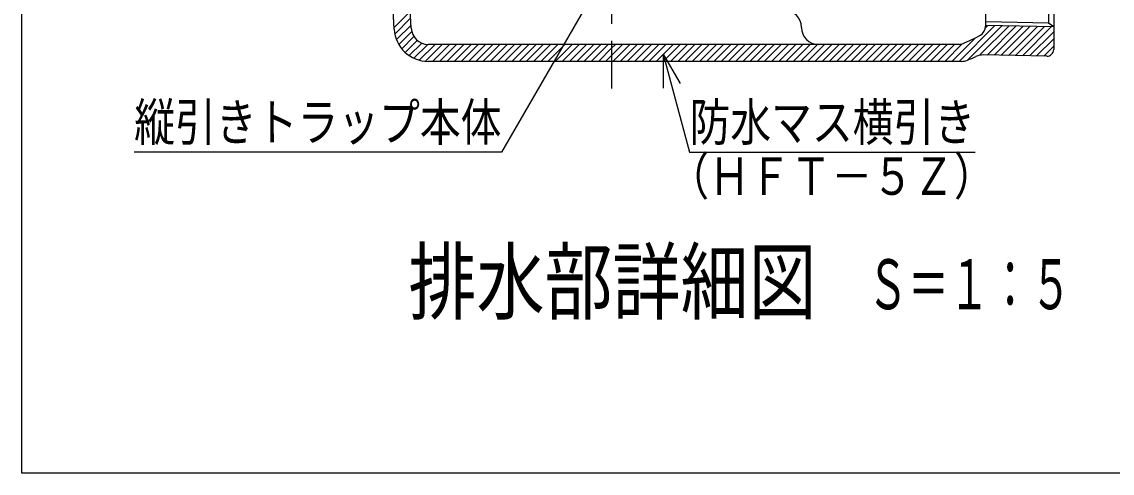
# Model space of a CAD drawing. Units: millimetres, scale not verified, with parts at other scales. Extents: x -1365 to 1365, y -930 to 870.
# Drawn here: x -1365 to -724, y -930 to -665 of the extents above; entities that cross this region are included whole.
import ezdxf
from ezdxf.enums import TextEntityAlignment as Align

# ---------------------------------------------------------------- set-up
doc = ezdxf.new("R2010")
doc.units = ezdxf.units.MM
doc.header["$LTSCALE"] = 10
doc.linetypes.add('CHAIN1', pattern=[8, 5, -1, 1, -1])
for name, color, linetype in [('0-7_枠細線', 5, 'Continuous'), ('0-8_枠中線', 5, 'Continuous'), ('0-E_極細4', 6, 'Continuous'), ('1-1_寸法4', 7, 'Continuous')]:
    doc.layers.add(name, color=color, linetype=linetype)
doc.styles.add('ＭＳ ゴシック', font='')
doc.styles.get('ＭＳ ゴシック').set_extended_font_data('MS Gothic')

msp = doc.modelspace()

# ---------------------------------------------------------------- linework, layer by layer
at = {"layer": '0-8_枠中線'}
msp.add_lwpolyline([(-1365, -930), (-1365, 870), (1365, 870), (1365, -930)], close=True, dxfattribs=at)
at = {"layer": '0-E_極細4', "linetype": 'CHAIN1'}
msp.add_line((-1018.21, -355.96), (-1018.21, -704.11), dxfattribs=at)
at = {"layer": '0-E_極細4'}
for p, q in [((-758.21, -535.03), (-758.21, -681.06)), ((-1136.01, -668.65), (-1142.98, -538.66)), ((-798.21, -548.83), (-798.21, -667.41)), ((-761.21, -550.45), (-761.21, -665.67)), ((-1145.98, -669.19), (-1152.2, -553.8)), ((-1146.04, -668.2), (-1136.54, -658.71)), ((-1145.63, -672.04), (-1136.33, -662.74)), ((-1144.67, -675.32), (-1136.11, -666.76)), ((-761.21, -665.67), (-798.17, -664.96)), ((-758.21, -667.73), (-761.21, -665.67)), ((-1143.29, -678.19), (-1135.71, -670.6)), ((-813.81, -688.11), (-792.76, -667.07)), ((-808.81, -687.36), (-788.6, -667.15)), ((-801.75, -684.54), (-784.44, -667.23)), ((-798.28, -668.34), (-796.93, -666.99)), ((-758.21, -667.73), (-798.21, -666.96)), ((-797.35, -684.38), (-780.27, -667.31)), ((-793.19, -684.46), (-776.11, -667.39)), ((-789.02, -684.54), (-771.95, -667.47)), ((-784.86, -684.62), (-767.79, -667.55)), ((-780.7, -684.7), (-763.62, -667.63)), ((-776.54, -684.78), (-759.46, -667.71)), ((-772.37, -684.86), (-758.21, -670.7)), ((-1141.56, -680.7), (-1134.42, -673.55)), ((-1139.5, -682.88), (-1132.42, -675.8)), ((-1137.12, -684.75), (-1129.77, -677.39)), ((-1134.4, -686.27), (-1126.25, -678.11)), ((-1131.3, -687.4), (-1122.01, -678.11)), ((-1127.69, -688.04), (-1117.76, -678.11)), ((-813.79, -678.11), (-1126.03, -678.11)), ((-1123.52, -688.11), (-1113.52, -678.11)), ((-1119.28, -688.11), (-1109.28, -678.11)), ((-1115.04, -688.11), (-1105.04, -678.11)), ((-1110.79, -688.11), (-1100.79, -678.11)), ((-1106.55, -688.11), (-1096.55, -678.11)), ((-1102.31, -688.11), (-1092.31, -678.11)), ((-1098.06, -688.11), (-1088.06, -678.11)), ((-1093.82, -688.11), (-1083.82, -678.11)), ((-1089.58, -688.11), (-1079.58, -678.11)), ((-1085.34, -688.11), (-1075.34, -678.11)), ((-1081.09, -688.11), (-1071.09, -678.11)), ((-1076.85, -688.11), (-1066.85, -678.11)), ((-1072.61, -688.11), (-1062.61, -678.11)), ((-1068.37, -688.11), (-1058.37, -678.11)), ((-1064.12, -688.11), (-1054.12, -678.11)), ((-1059.88, -688.11), (-1049.88, -678.11)), ((-1055.64, -688.11), (-1045.64, -678.11)), ((-1051.4, -688.11), (-1041.4, -678.11)), ((-1047.15, -688.11), (-1037.15, -678.11)), ((-1042.91, -688.11), (-1032.91, -678.11)), ((-1038.67, -688.11), (-1028.67, -678.11)), ((-1034.43, -688.11), (-1024.43, -678.11)), ((-1030.18, -688.11), (-1020.18, -678.11)), ((-1018.21, -684.62), (-1011.7, -678.11)), ((-1018.21, -680.38), (-1015.94, -678.11)), ((-1017.45, -688.11), (-1007.45, -678.11)), ((-1013.21, -688.11), (-1003.21, -678.11)), ((-1008.97, -688.11), (-998.97, -678.11)), ((-1004.73, -688.11), (-994.73, -678.11)), ((-1000.48, -688.11), (-990.48, -678.11)), ((-996.24, -688.11), (-986.24, -678.11)), ((-992, -688.11), (-982, -678.11)), ((-987.76, -688.11), (-977.76, -678.11)), ((-983.51, -688.11), (-973.51, -678.11)), ((-979.27, -688.11), (-969.27, -678.11)), ((-975.03, -688.11), (-965.03, -678.11)), ((-970.79, -688.11), (-960.79, -678.11)), ((-966.54, -688.11), (-956.54, -678.11)), ((-962.3, -688.11), (-952.3, -678.11)), ((-958.06, -688.11), (-948.06, -678.11)), ((-953.82, -688.11), (-943.82, -678.11)), ((-949.57, -688.11), (-939.57, -678.11)), ((-945.33, -688.11), (-935.33, -678.11)), ((-941.09, -688.11), (-931.09, -678.11)), ((-936.84, -688.11), (-926.84, -678.11)), ((-932.6, -688.11), (-922.6, -678.11)), ((-928.36, -688.11), (-918.36, -678.11)), ((-924.12, -688.11), (-914.12, -678.11)), ((-919.87, -688.11), (-909.87, -678.11)), ((-915.63, -688.11), (-905.63, -678.11)), ((-911.39, -688.11), (-901.39, -678.11)), ((-907.15, -688.11), (-897.15, -678.11)), ((-902.9, -688.11), (-892.9, -678.11)), ((-898.66, -688.11), (-888.66, -678.11)), ((-894.42, -688.11), (-884.42, -678.11)), ((-890.18, -688.11), (-880.18, -678.11)), ((-885.93, -688.11), (-875.93, -678.11)), ((-881.69, -688.11), (-871.69, -678.11)), ((-877.45, -688.11), (-867.45, -678.11)), ((-873.2, -688.11), (-863.2, -678.11)), ((-868.96, -688.11), (-858.96, -678.11)), ((-864.72, -688.11), (-854.72, -678.11)), ((-860.48, -688.11), (-850.48, -678.11)), ((-856.23, -688.11), (-846.23, -678.11)), ((-851.99, -688.11), (-841.99, -678.11)), ((-847.75, -688.11), (-837.75, -678.11)), ((-843.51, -688.11), (-833.51, -678.11)), ((-839.26, -688.11), (-829.26, -678.11)), ((-835.02, -688.11), (-825.02, -678.11)), ((-830.78, -688.11), (-820.78, -678.11)), ((-826.54, -688.11), (-816.54, -678.11)), ((-822.29, -688.11), (-812.03, -677.85)), ((-818.05, -688.11), (-804.17, -674.23)), ((-768.21, -684.94), (-758.21, -674.94)), ((-764.05, -685.02), (-758.21, -679.18)), ((-1025.94, -688.11), (-1018.21, -680.38)), ((-1021.7, -688.11), (-1018.21, -684.62)), ((-762.28, -685.06), (-799.55, -684.34)), ((-812.62, -688.11), (-1126.01, -688.11))]:
    msp.add_line(p, q, dxfattribs=at)
for centre, radius, start, end in [((-916.58, -668.11), 10, 0, 90), ((-1126.01, -668.11), 20, 183.08199, 270), ((-1126.03, -668.11), 10, 183.06691, 270), ((-896.58, -668.11), 10, 180, 270), ((-845.91, -594.5), 90, 292.48305, 299.76899), ((-804.21, -667.41), 6, 299.76899, 360), ((-813.79, -672.11), 6, 270, 292.48305), ((-845.91, -594.5), 100, 291.71126, 294.81817), ((-799.74, -694.34), 10, 88.9, 114.81817), ((-762.21, -681.06), 4, 268.9, 360), ((-812.62, -678.11), 10, 270, 291.71126)]:
    msp.add_arc(centre, radius, start, end, dxfattribs=at)
at = {"layer": '1-1_寸法4'}
for q in [(-977.76, -701.19), (-987.76, -703.87)]:
    msp.add_line((-987.76, -683.87), q, dxfattribs=at)
for points in [[(-1027.51, -645.47), (-1082.88, -741.37), (-1298.88, -741.37)], [(-987.76, -683.87), (-972.35, -741.37), (-804.35, -741.37)]]:
    msp.add_lwpolyline(points, dxfattribs=at)

# ---------------------------------------------------------------- texts
at = {"layer": '0-7_枠細線', "style": 'ＭＳ ゴシック'}
for s, height, width, p in [('排水部詳細図', 36.66, 0.8, (-1137.63, -846.85)), ('Ｓ＝１：５', 29.33, 0.6, (-867.82, -842.47))]:
    msp.add_text(s, height=height, dxfattribs=dict(at, width=width)).set_placement(p, align=Align.BOTTOM_LEFT)
at = {"layer": '1-1_寸法4', "style": 'ＭＳ ゴシック', "width": 0.8}
for s, p in [('縦引きトラップ本体', (-1298.88, -741.37)), ('防水マス横引き', (-972.35, -741.37)), ('（ＨＦＴ－５Ｚ）', (-984.83, -773.11))]:
    msp.add_text(s, height=21.99, dxfattribs=at).set_placement(p, align=Align.BOTTOM_LEFT)

doc.saveas('drawing.dxf')
